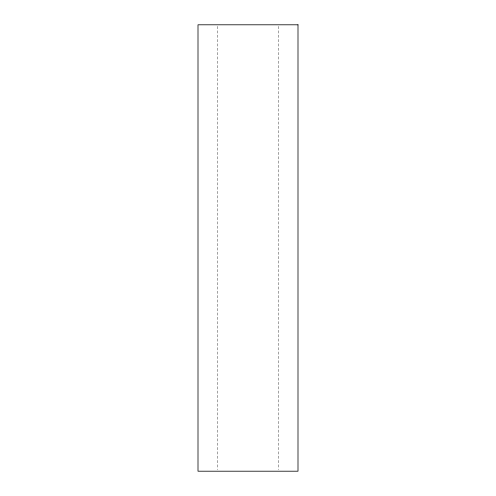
<?xml version="1.0" encoding="UTF-8"?>
<svg xmlns="http://www.w3.org/2000/svg" width="496" height="496" viewBox="0 0 496 496"><rect width="100%" height="100%" fill="white"/><g stroke="black" fill="none" stroke-linecap="round" stroke-linejoin="round"><path stroke-width="0.37" stroke-dasharray="2.48 1.86" d="M278.355 26.35L278.355 469.65M217.645 26.35L217.645 469.65"/><path stroke-width="0.74" d="M297.997 24.8L198.003 24.8L198.003 471.2L297.997 471.2L297.997 24.8"/></g></svg>
